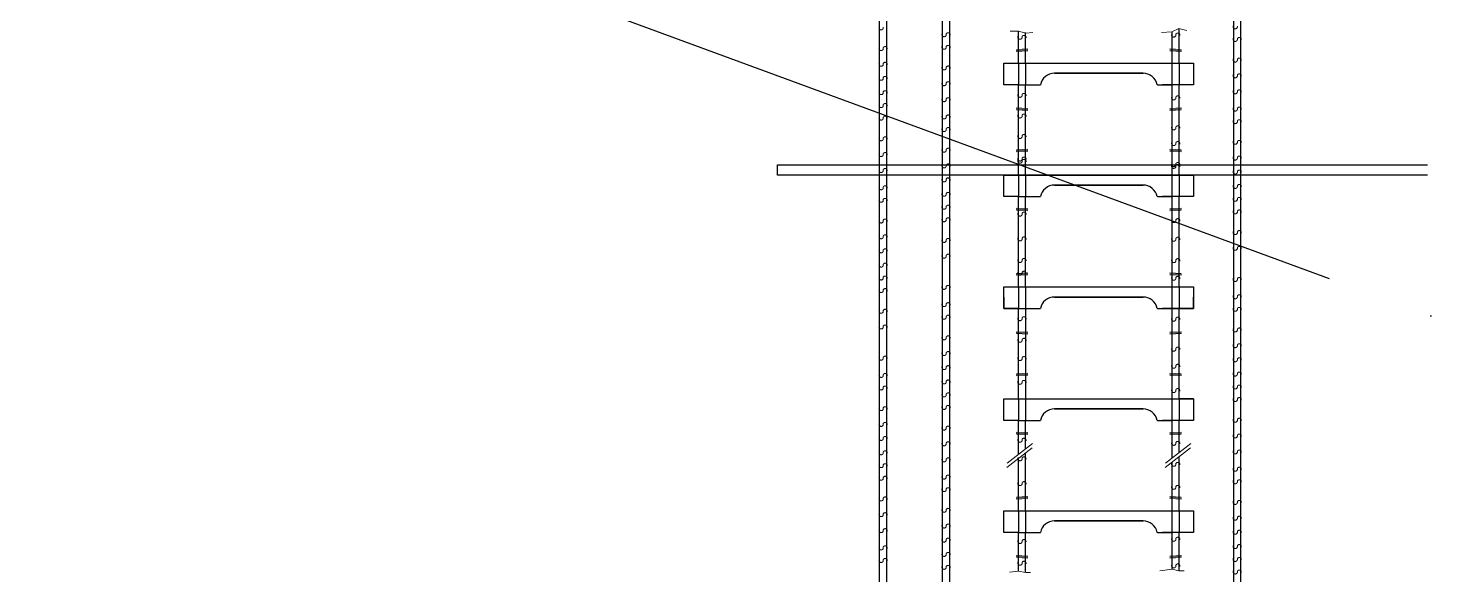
# Model space of a CAD drawing. Header units: millimetres. Extents: x -1838618 to -1600818, y -1770412 to -1553248.
# Drawn here: x -1770644 to -1766704, y -1654930 to -1653418 of the extents above; entities that cross this region are included whole.
import ezdxf

# ---------------------------------------------------------------- set-up
doc = ezdxf.new("R2010")
doc.units = ezdxf.units.MM
doc.header["$LTSCALE"] = 100
doc.linetypes.add('ACAD_ISO04W100', pattern=[30, 24, -3, 0, -3])
doc.linetypes.add('DASHEDX2', pattern=[1.5, 1, -0.5])
doc.layers.add('3', color=3, linetype='DASHEDX2', lineweight=20)
doc.layers.add('4', color=7, linetype='Continuous')

# ---------------------------------------------------------------- blocks, each defined once
blk = doc.blocks.new('A$C03EE5260')
at = {"color": 9}
for p, q in [((-8002.6, -12781.3, 590), (-8002.6, -3016.5, 590)), ((-7982.6, -12773.3, 590), (-7982.6, -3013, 590)), ((-8808.8, -12692.1, 590), (-8808.8, -3038.3, 590)), ((-8788.8, -12694.3, 590), (-8788.8, -3034.8, 590)), ((-8983.1, -12723.6, 590), (-8983.1, -3538.6, 590)), ((-8963.1, -12723.6, 590), (-8963.1, -3535.2, 590)), ((-8598.6, -5368.3, 590), (-8598.6, -5279.8, 590)), ((-8153.6, -5368.3, 590), (-8153.6, -5272.5, 590)), ((-8578.6, -5368.3, 590), (-8578.6, -5283.4, 590)), ((-8173.6, -5281.6, 590), (-8173.6, -5368.3, 590)), ((-8638.6, -5368.3, 590), (-8113.6, -5368.3, 590)), ((-8638.6, -5428.3, 590), (-8638.6, -5368.3, 590)), ((-8598.6, -5368.3, 590), (-8578.6, -5368.3, 590)), ((-8498.6, -5396.3, 590), (-8253.6, -5396.3, 590)), ((-8253.6, -5396.3, 590), (-8498.6, -5396.3, 590)), ((-8253.6, -5396.3, 590), (-8498.6, -5396.3, 590)), ((-8173.6, -5368.3, 590), (-8153.6, -5368.3, 590)), ((-8113.6, -5368.3, 590), (-8113.6, -5428.3, 590)), ((-8598.6, -5428.3, 590), (-8638.6, -5428.3, 590)), ((-8598.6, -5678.3, 590), (-8598.6, -5428.3, 590)), ((-8598.6, -5428.3, 590), (-8578.6, -5428.3, 590)), ((-8578.6, -5678.3, 590), (-8578.6, -5428.3, 590)), ((-8578.6, -5428.3, 590), (-8537.8, -5428.3, 590)), ((-8213.6, -5428.3, 590), (-8214.4, -5428.3, 590)), ((-8213.6, -5428.3, 590), (-8173.6, -5428.3, 590)), ((-8113.6, -5428.3, 590), (-8199.6, -5428.3, 590)), ((-8173.6, -5428.3, 590), (-8173.6, -5678.3, 590)), ((-8153.6, -5678.3, 590), (-8153.6, -5428.3, 590)), ((-9266.1, -5650.3, 590), (-7466.1, -5650.3, 590)), ((-9266.1, -5678.3, 590), (-9266.1, -5650.3, 590)), ((-8598.6, -5678.3, 590), (-9266.1, -5678.3, 590)), ((-8638.6, -5678.3, 590), (-8113.6, -5678.3, 590)), ((-8638.6, -5738.3, 590), (-8638.6, -5678.3, 590)), ((-8638.6, -5678.3, 590), (-8113.6, -5678.3, 590)), ((-8638.6, -5738.3, 590), (-8638.6, -5678.3, 590)), ((-8598.6, -5678.3, 590), (-8578.6, -5678.3, 590)), ((-7466.1, -5678.3, 590), (-8598.6, -5678.3, 590)), ((-8598.6, -5678.3, 590), (-8578.6, -5678.3, 590)), ((-8253.6, -5706.3, 590), (-8498.6, -5706.3, 590)), ((-8253.6, -5706.3, 590), (-8498.6, -5706.3, 590)), ((-8498.6, -5706.3, 590), (-8253.6, -5706.3, 590)), ((-8498.6, -5706.3, 590), (-8253.6, -5706.3, 590)), ((-8253.6, -5706.3, 590), (-8498.6, -5706.3, 590)), ((-8253.6, -5706.3, 590), (-8498.6, -5706.3, 590)), ((-8173.6, -5678.3, 590), (-8153.6, -5678.3, 590)), ((-8173.6, -5678.3, 590), (-8153.6, -5678.3, 590)), ((-8113.6, -5678.3, 590), (-8113.6, -5738.3, 590)), ((-8113.6, -5678.3, 590), (-8113.6, -5738.3, 590)), ((-8598.6, -5738.3, 590), (-8638.6, -5738.3, 590)), ((-8598.6, -5738.3, 590), (-8638.6, -5738.3, 590)), ((-8598.6, -5988.3, 590), (-8598.6, -5738.3, 590)), ((-8598.6, -5738.3, 590), (-8578.6, -5738.3, 590)), ((-8598.6, -5738.3, 590), (-8578.6, -5738.3, 590)), ((-8578.6, -5988.3, 590), (-8578.6, -5738.3, 590)), ((-8578.6, -5738.3, 590), (-8537.8, -5738.3, 590)), ((-8578.6, -5738.3, 590), (-8537.8, -5738.3, 590)), ((-8213.6, -5738.3, 590), (-8214.4, -5738.3, 590)), ((-8213.6, -5738.3, 590), (-8214.4, -5738.3, 590)), ((-8213.6, -5738.3, 590), (-8173.6, -5738.3, 590)), ((-8213.6, -5738.3, 590), (-8173.6, -5738.3, 590)), ((-8113.6, -5738.3, 590), (-8199.6, -5738.3, 590)), ((-8113.6, -5738.3, 590), (-8199.6, -5738.3, 590)), ((-8173.6, -5738.3, 590), (-8173.6, -5988.3, 590)), ((-8153.6, -5988.3, 590), (-8153.6, -5738.3, 590)), ((-8638.6, -6048.3, 590), (-8638.6, -5988.3, 590)), ((-8638.6, -5988.3, 590), (-8113.6, -5988.3, 590)), ((-8598.6, -5988.3, 590), (-8578.6, -5988.3, 590)), ((-8598.6, -5988.3, 590), (-8578.6, -5988.3, 590)), ((-8173.6, -5988.3, 590), (-8153.6, -5988.3, 590)), ((-8173.6, -5988.3, 590), (-8153.6, -5988.3, 590)), ((-8113.6, -5988.3, 590), (-8113.6, -6048.3, 590)), ((-8638.6, -6016.3, 590), (-8638.6, -6048.3, 590)), ((-8498.6, -6016.3, 590), (-8253.6, -6016.3, 590)), ((-8253.6, -6016.3, 590), (-8498.6, -6016.3, 590)), ((-8253.6, -6016.3, 590), (-8498.6, -6016.3, 590)), ((-8113.6, -6048.3, 590), (-8113.6, -6016.3, 590)), ((-8638.6, -6048.3, 590), (-8538.6, -6048.3, 590)), ((-8598.6, -6048.3, 590), (-8638.6, -6048.3, 590)), ((-8598.6, -6298.3, 590), (-8598.6, -6048.3, 590)), ((-8598.6, -6048.3, 590), (-8578.6, -6048.3, 590)), ((-8578.6, -6048.3, 590), (-8578.6, -6298.3, 590)), ((-8578.6, -6048.3, 590), (-8537.8, -6048.3, 590)), ((-8213.6, -6048.3, 590), (-8214.4, -6048.3, 590)), ((-8213.6, -6048.3, 590), (-8113.6, -6048.3, 590)), ((-8213.6, -6048.3, 590), (-8173.6, -6048.3, 590)), ((-8113.6, -6048.3, 590), (-8199.6, -6048.3, 590)), ((-8173.6, -6048.3, 590), (-8173.6, -6298.3, 590)), ((-8153.6, -6298.3, 590), (-8153.6, -6048.3, 590)), ((-8638.6, -6358.3, 590), (-8638.6, -6298.3, 590)), ((-8638.6, -6298.3, 590), (-8113.6, -6298.3, 590)), ((-8638.6, -6298.3, 590), (-8598.6, -6298.3, 590)), ((-8113.6, -6298.3, 590), (-8153.6, -6298.3, 590)), ((-8113.6, -6298.3, 590), (-8113.6, -6358.3, 590)), ((-8253.6, -6326.3, 590), (-8498.6, -6326.3, 590)), ((-8498.6, -6326.3, 590), (-8253.6, -6326.3, 590)), ((-8253.6, -6326.3, 590), (-8498.6, -6326.3, 590)), ((-8598.6, -6358.3, 590), (-8638.6, -6358.3, 590)), ((-8598.6, -6358.3, 590), (-8578.6, -6358.3, 590)), ((-8598.6, -6452.2, 590), (-8598.6, -6358.3, 590)), ((-8578.6, -6436.7, 590), (-8578.6, -6358.3, 590)), ((-8578.6, -6358.3, 590), (-8537.8, -6358.3, 590)), ((-8213.6, -6358.3, 590), (-8214.4, -6358.3, 590)), ((-8213.6, -6358.3, 590), (-8173.6, -6358.3, 590)), ((-8113.6, -6358.3, 590), (-8199.6, -6358.3, 590)), ((-8173.6, -6358.3, 590), (-8173.6, -6462.7, 590)), ((-8153.6, -6447.2, 590), (-8153.6, -6358.3, 590)), ((-8578.6, -6608.3, 590), (-8578.6, -6448.5, 590)), ((-8153.6, -6608.3, 590), (-8153.6, -6458.9, 590)), ((-8598.6, -6608.3, 590), (-8598.6, -6464, 590)), ((-8173.6, -6474.4, 590), (-8173.6, -6608.3, 590)), ((-8638.6, -6608.3, 590), (-8113.6, -6608.3, 590)), ((-8638.6, -6668.3, 590), (-8638.6, -6608.3, 590)), ((-8598.6, -6608.3, 590), (-8578.6, -6608.3, 590)), ((-8173.6, -6608.3, 590), (-8153.6, -6608.3, 590)), ((-8113.6, -6608.3, 590), (-8113.6, -6668.3, 590)), ((-8253.6, -6636.3, 590), (-8498.6, -6636.3, 590)), ((-8253.6, -6636.3, 590), (-8498.6, -6636.3, 590)), ((-8498.6, -6636.3, 590), (-8253.6, -6636.3, 590)), ((-8598.6, -6668.3, 590), (-8638.6, -6668.3, 590)), ((-8598.6, -6775.8, 590), (-8598.6, -6668.3, 590)), ((-8598.6, -6668.3, 590), (-8578.6, -6668.3, 590)), ((-8578.6, -6778.5, 590), (-8578.6, -6668.3, 590)), ((-8578.6, -6668.3, 590), (-8537.8, -6668.3, 590)), ((-8213.6, -6668.3, 590), (-8214.4, -6668.3, 590)), ((-8213.6, -6668.3, 590), (-8173.6, -6668.3, 590)), ((-8113.6, -6668.3, 590), (-8199.6, -6668.3, 590)), ((-8173.6, -6668.3, 590), (-8173.6, -6770.4, 590)), ((-8153.6, -6773.1, 590), (-8153.6, -6668.3, 590))]:
    blk.add_line(p, q, dxfattribs=at)
for centre, radius, start, end in [((-8498.6, -5436.3, 590), 40, 90, 168.463), ((-8253.6, -5436.3, 590), 40, 11.537, 90), ((-8793.4, -5692.3, 590), 5.71, 349.2857, 156.5302), ((-8498.6, -5746.3, 590), 40, 90, 168.463), ((-8498.6, -5746.3, 590), 40, 90, 168.463), ((-8253.6, -5746.3, 590), 40, 11.537, 90), ((-8253.6, -5746.3, 590), 40, 11.537, 90), ((-8498.6, -6056.3, 590), 40, 90, 168.463), ((-8253.6, -6056.3, 590), 40, 11.537, 90), ((-8498.6, -6366.3, 590), 40, 90, 168.463), ((-8253.6, -6366.3, 590), 40, 11.537, 90), ((-8498.6, -6676.3, 590), 40, 90, 168.463), ((-8253.6, -6676.3, 590), 40, 11.537, 90)]:
    blk.add_arc(centre, radius, start, end, dxfattribs=at)
at = {"layer": '3', "color": 9}
for p, q in [((-8621.8, -5279.8, 590), (-8598.3, -5279.8, 590)), ((-8598.3, -5279.8, 590), (-8578.4, -5285.2, 590)), ((-8173.9, -5281.6, 590), (-8154, -5272.5, 590)), ((-8154, -5272.5, 590), (-8132.4, -5278, 590)), ((-8578.4, -5285.2, 590), (-8558.5, -5283.4, 590)), ((-8202.8, -5283.4, 590), (-8173.9, -5281.6, 590)), ((-8605.1, -5336.1, 590), (-8572.9, -5334.6, 590)), ((-8604.8, -5333.3, 590), (-8572.4, -5331.8, 590)), ((-8604.2, -5330.8, 590), (-8572.9, -5329.1, 590)), ((-8147.4, -5333.3, 590), (-8179.8, -5331.8, 590)), ((-8148, -5330.8, 590), (-8179.3, -5329.1, 590)), ((-8147.2, -5336.1, 590), (-8179.3, -5334.6, 590)), ((-8605.1, -5492.5, 590), (-8572.9, -5494, 590)), ((-8604.8, -5495.3, 590), (-8572.4, -5496.8, 590)), ((-8604.2, -5497.8, 590), (-8572.9, -5499.5, 590)), ((-8147.4, -5495.3, 590), (-8179.8, -5496.8, 590)), ((-8147.2, -5492.5, 590), (-8179.3, -5494, 590)), ((-8148, -5497.8, 590), (-8179.3, -5499.5, 590)), ((-8605.1, -5614.1, 590), (-8572.9, -5612.6, 590)), ((-8604.8, -5611.3, 590), (-8572.4, -5609.8, 590)), ((-8604.2, -5608.8, 590), (-8572.9, -5607.1, 590)), ((-8147.4, -5611.3, 590), (-8179.8, -5609.8, 590)), ((-8148, -5608.8, 590), (-8179.3, -5607.1, 590)), ((-8147.2, -5614.1, 590), (-8179.3, -5612.6, 590)), ((-8605.1, -5770.5, 590), (-8572.9, -5772, 590)), ((-8604.8, -5773.3, 590), (-8572.4, -5774.8, 590)), ((-8604.2, -5775.8, 590), (-8572.9, -5777.5, 590)), ((-8147.4, -5773.3, 590), (-8179.8, -5774.8, 590)), ((-8147.2, -5770.5, 590), (-8179.3, -5772, 590)), ((-8148, -5775.8, 590), (-8179.3, -5777.5, 590)), ((-8604.2, -5950.8, 590), (-8572.9, -5949.1, 590)), ((-8148, -5950.8, 590), (-8179.3, -5949.1, 590)), ((-8605.1, -5956.1, 590), (-8572.9, -5954.6, 590)), ((-8604.8, -5953.3, 590), (-8572.4, -5951.8, 590)), ((-8147.4, -5953.3, 590), (-8179.8, -5951.8, 590)), ((-8147.2, -5956.1, 590), (-8179.3, -5954.6, 590)), ((-8605.1, -6112.5, 590), (-8572.9, -6114, 590)), ((-8604.8, -6115.3, 590), (-8572.4, -6116.8, 590)), ((-8604.2, -6117.8, 590), (-8572.9, -6119.5, 590)), ((-8147.4, -6115.3, 590), (-8179.8, -6116.8, 590)), ((-8147.2, -6112.5, 590), (-8179.3, -6114, 590)), ((-8148, -6117.8, 590), (-8179.3, -6119.5, 590)), ((-8605.1, -6234.1, 590), (-8572.9, -6232.6, 590)), ((-8604.8, -6231.3, 590), (-8572.4, -6229.8, 590)), ((-8604.2, -6228.8, 590), (-8572.9, -6227.1, 590)), ((-8147.4, -6231.3, 590), (-8179.8, -6229.8, 590)), ((-8148, -6228.8, 590), (-8179.3, -6227.1, 590)), ((-8147.2, -6234.1, 590), (-8179.3, -6232.6, 590)), ((-8629.9, -6476.5, 590), (-8559.8, -6422.1, 590)), ((-8605.1, -6390.5, 590), (-8572.9, -6392, 590)), ((-8604.8, -6393.3, 590), (-8572.4, -6394.8, 590)), ((-8604.2, -6395.8, 590), (-8572.9, -6397.5, 590)), ((-8191.4, -6476.5, 590), (-8121.2, -6422.1, 590)), ((-8147.4, -6393.3, 590), (-8179.8, -6394.8, 590)), ((-8147.2, -6390.5, 590), (-8179.3, -6392, 590)), ((-8148, -6395.8, 590), (-8179.3, -6397.5, 590)), ((-8630.6, -6488.8, 590), (-8560.5, -6434.4, 590)), ((-8192.1, -6488.8, 590), (-8121.9, -6434.4, 590)), ((-8605.1, -6576.1, 590), (-8572.9, -6574.6, 590)), ((-8604.8, -6573.3, 590), (-8572.4, -6571.8, 590)), ((-8604.2, -6570.8, 590), (-8572.9, -6569.1, 590)), ((-8147.4, -6573.3, 590), (-8179.8, -6571.8, 590)), ((-8148, -6570.8, 590), (-8179.3, -6569.1, 590)), ((-8147.2, -6576.1, 590), (-8179.3, -6574.6, 590)), ((-8605.1, -6732.5, 590), (-8572.9, -6734, 590)), ((-8604.8, -6735.3, 590), (-8572.4, -6736.8, 590)), ((-8604.2, -6737.8, 590), (-8572.9, -6739.5, 590)), ((-8147.4, -6735.3, 590), (-8179.8, -6736.8, 590)), ((-8147.2, -6732.5, 590), (-8179.3, -6734, 590)), ((-8148, -6737.8, 590), (-8179.3, -6739.5, 590)), ((-8623.2, -6778.5, 590), (-8599.1, -6775.8, 590)), ((-8599.1, -6775.8, 590), (-8577.7, -6779.8, 590)), ((-8206.7, -6774.5, 590), (-8173.2, -6770.4, 590)), ((-8173.2, -6770.4, 590), (-8154.4, -6774.5, 590)), ((-8154.4, -6774.5, 590), (-8139.7, -6774.5, 590)), ((-8577.7, -6779.8, 590), (-8565.6, -6779.8, 590))]:
    blk.add_line(p, q, dxfattribs=at)
for centre, radius, start, end in [((-8978.7, -5270.2, 590), 6, 147.3703, 15.1489), ((-7998.2, -5267.4, 590), 6, 147.3703, 15.1489), ((-8804.4, -5289.2, 590), 6, 147.3703, 15.1489), ((-8793.4, -5289.9, 590), 5.71, 349.2857, 156.5302), ((-8793.4, -5324.8, 590), 5.71, 349.2857, 156.5302), ((-8594.2, -5296.4, 590), 6, 147.3703, 15.1489), ((-8583.2, -5297.1, 590), 5.71, 349.2857, 156.5302), ((-8168.4, -5290.1, 590), 6, 147.3703, 15.1489), ((-8157.3, -5290.8, 590), 5.71, 349.2857, 156.5302), ((-7998.2, -5302.3, 590), 6, 147.3703, 15.1489), ((-7987.1, -5303, 590), 5.71, 349.2857, 156.5302), ((-8978.7, -5327.5, 590), 6, 147.3703, 15.1489), ((-8967.7, -5328.2, 590), 5.71, 349.2857, 156.5302), ((-8804.4, -5324.1, 590), 6, 147.3703, 15.1489), ((-7998.2, -5359.5, 590), 6, 147.3703, 15.1489), ((-7987.1, -5360.2, 590), 5.71, 349.2857, 156.5302), ((-8978.7, -5371.1, 590), 6, 147.3703, 15.1489), ((-8967.7, -5371.8, 590), 5.71, 349.2857, 156.5302), ((-8804.4, -5381.3, 590), 6, 147.3703, 15.1489), ((-8793.4, -5382, 590), 5.71, 349.2857, 156.5302), ((-7987.1, -5403.8, 590), 5.71, 349.2857, 156.5302), ((-8978.7, -5410, 590), 6, 147.3703, 15.1489), ((-8967.7, -5410.7, 590), 5.71, 349.2857, 156.5302), ((-8804.4, -5424.9, 590), 6, 147.3703, 15.1489), ((-8793.4, -5425.6, 590), 5.71, 349.2857, 156.5302), ((-7998.2, -5403.1, 590), 6, 147.3703, 15.1489), ((-8978.7, -5449.7, 590), 6, 147.3703, 15.1489), ((-8967.7, -5450.4, 590), 5.71, 349.2857, 156.5302), ((-8804.4, -5469.2, 590), 6, 147.3703, 15.1489), ((-8793.4, -5469.9, 590), 5.71, 349.2857, 156.5302), ((-8594.2, -5457.2, 590), 6, 147.3703, 15.1489), ((-8583.2, -5457.9, 590), 5.71, 349.2857, 156.5302), ((-8168.4, -5464.1, 590), 6, 147.3703, 15.1489), ((-8157.3, -5464.8, 590), 5.71, 349.2857, 156.5302), ((-7998.2, -5447.4, 590), 6, 147.3703, 15.1489), ((-7987.1, -5448.1, 590), 5.71, 349.2857, 156.5302), ((-8978.7, -5485.4, 590), 6, 147.3703, 15.1489), ((-8967.7, -5486.1, 590), 5.71, 349.2857, 156.5302), ((-8967.7, -5520.9, 590), 5.71, 349.2857, 156.5302), ((-8804.4, -5517, 590), 6, 147.3703, 15.1489), ((-8793.4, -5517.7, 590), 5.71, 349.2857, 156.5302), ((-8594.2, -5514.4, 590), 6, 147.3703, 15.1489), ((-8583.2, -5515.1, 590), 5.71, 349.2857, 156.5302), ((-7998.2, -5495.2, 590), 6, 147.3703, 15.1489), ((-7987.1, -5495.9, 590), 5.71, 349.2857, 156.5302), ((-8978.7, -5520.2, 590), 6, 147.3703, 15.1489), ((-8804.4, -5551.9, 590), 6, 147.3703, 15.1489), ((-8793.4, -5552.6, 590), 5.71, 349.2857, 156.5302), ((-8168.4, -5547.2, 590), 6, 147.3703, 15.1489), ((-8157.3, -5547.9, 590), 5.71, 349.2857, 156.5302), ((-7998.2, -5530.1, 590), 6, 147.3703, 15.1489), ((-7987.1, -5530.8, 590), 5.71, 349.2857, 156.5302), ((-8978.7, -5577.5, 590), 6, 147.3703, 15.1489), ((-8967.7, -5578.2, 590), 5.71, 349.2857, 156.5302), ((-8594.2, -5571.1, 590), 6, 147.3703, 15.1489), ((-8583.2, -5571.9, 590), 5.71, 349.2857, 156.5302), ((-8168.4, -5590.7, 590), 6, 147.3703, 15.1489), ((-8157.3, -5591.4, 590), 5.71, 349.2857, 156.5302), ((-7998.2, -5587.3, 590), 6, 147.3703, 15.1489), ((-7987.1, -5588, 590), 5.71, 349.2857, 156.5302), ((-8978.7, -5621.1, 590), 6, 147.3703, 15.1489), ((-8967.7, -5621.8, 590), 5.71, 349.2857, 156.5302), ((-8804.4, -5609.1, 590), 6, 147.3703, 15.1489), ((-8793.4, -5609.8, 590), 5.71, 349.2857, 156.5302), ((-8594.2, -5633.6, 590), 6, 147.3703, 15.1489), ((-8583.2, -5634.3, 590), 5.71, 349.2857, 156.5302), ((-8583.2, -5640.6, 590), 5.71, 349.2857, 156.5302), ((-7998.2, -5630.9, 590), 6, 147.3703, 15.1489), ((-7987.1, -5631.6, 590), 5.71, 349.2857, 156.5302), ((-8978.7, -5665.4, 590), 6, 147.3703, 15.1489), ((-8967.7, -5666.1, 590), 5.71, 349.2857, 156.5302), ((-8804.4, -5652.7, 590), 6, 147.3703, 15.1489), ((-8793.4, -5653.4, 590), 5.71, 349.2857, 156.5302), ((-8594.2, -5639.8, 590), 6, 147.3703, 15.1489), ((-8168.4, -5648.8, 590), 6, 147.3703, 15.1489), ((-8168.4, -5653.9, 590), 6, 147.3703, 15.1489), ((-8157.3, -5649.5, 590), 5.71, 349.2857, 156.5302), ((-8157.3, -5654.7, 590), 5.71, 349.2857, 156.5302), ((-7998.2, -5669.8, 590), 6, 147.3703, 15.1489), ((-7987.1, -5670.5, 590), 5.71, 349.2857, 156.5302), ((-8978.7, -5713.2, 590), 6, 147.3703, 15.1489), ((-8967.7, -5713.9, 590), 5.71, 349.2857, 156.5302), ((-8804.4, -5691.6, 590), 6, 147.3703, 15.1489), ((-7998.2, -5709.5, 590), 6, 147.3703, 15.1489), ((-7987.1, -5710.2, 590), 5.71, 349.2857, 156.5302), ((-8978.7, -5748, 590), 6, 147.3703, 15.1489), ((-8967.7, -5748.7, 590), 5.71, 349.2857, 156.5302), ((-8804.4, -5731.3, 590), 6, 147.3703, 15.1489), ((-8793.4, -5732, 590), 5.71, 349.2857, 156.5302), ((-7998.2, -5745.2, 590), 6, 147.3703, 15.1489), ((-7987.1, -5745.9, 590), 5.71, 349.2857, 156.5302), ((-8804.4, -5767, 590), 6, 147.3703, 15.1489), ((-8793.4, -5767.7, 590), 5.71, 349.2857, 156.5302), ((-8594.2, -5786.2, 590), 6, 147.3703, 15.1489), ((-8583.2, -5786.9, 590), 5.71, 349.2857, 156.5302), ((-7998.2, -5780.1, 590), 6, 147.3703, 15.1489), ((-7987.1, -5780.8, 590), 5.71, 349.2857, 156.5302), ((-8978.7, -5805.3, 590), 6, 147.3703, 15.1489), ((-8967.7, -5806, 590), 5.71, 349.2857, 156.5302), ((-8804.4, -5801.9, 590), 6, 147.3703, 15.1489), ((-8793.4, -5802.6, 590), 5.71, 349.2857, 156.5302), ((-8168.4, -5804.2, 590), 6, 147.3703, 15.1489), ((-8157.3, -5804.9, 590), 5.71, 349.2857, 156.5302), ((-8978.7, -5848.9, 590), 6, 147.3703, 15.1489), ((-8967.7, -5849.6, 590), 5.71, 349.2857, 156.5302), ((-8804.4, -5859.1, 590), 6, 147.3703, 15.1489), ((-8793.4, -5859.8, 590), 5.71, 349.2857, 156.5302), ((-8594.2, -5854.9, 590), 6, 147.3703, 15.1489), ((-8583.2, -5855.6, 590), 5.71, 349.2857, 156.5302), ((-8168.4, -5855.7, 590), 6, 147.3703, 15.1489), ((-8157.3, -5856.4, 590), 5.71, 349.2857, 156.5302), ((-7998.2, -5837.3, 590), 6, 147.3703, 15.1489), ((-7987.1, -5838, 590), 5.71, 349.2857, 156.5302), ((-8978.7, -5887.8, 590), 6, 147.3703, 15.1489), ((-8967.7, -5888.5, 590), 5.71, 349.2857, 156.5302), ((-8804.4, -5902.7, 590), 6, 147.3703, 15.1489), ((-8793.4, -5903.4, 590), 5.71, 349.2857, 156.5302), ((-8583.2, -5915.3, 590), 5.71, 349.2857, 156.5302), ((-8157.3, -5915.7, 590), 5.71, 349.2857, 156.5302), ((-7998.2, -5880.9, 590), 6, 147.3703, 15.1489), ((-7987.1, -5881.6, 590), 5.71, 349.2857, 156.5302), ((-8978.7, -5927.4, 590), 6, 147.3703, 15.1489), ((-8967.7, -5928.2, 590), 5.71, 349.2857, 156.5302), ((-8594.2, -5914.6, 590), 6, 147.3703, 15.1489), ((-8594.2, -5949.8, 590), 6, 147.3703, 15.1489), ((-8583.2, -5950.6, 590), 5.71, 349.2857, 156.5302), ((-8168.4, -5915, 590), 6, 147.3703, 15.1489), ((-8978.7, -5963.2, 590), 6, 147.3703, 15.1489), ((-8967.7, -5963.9, 590), 5.71, 349.2857, 156.5302), ((-8804.4, -5989.1, 590), 6, 147.3703, 15.1489), ((-8793.4, -5989.8, 590), 5.71, 349.2857, 156.5302), ((-8168.4, -5963.9, 590), 6, 147.3703, 15.1489), ((-8157.3, -5964.7, 590), 5.71, 349.2857, 156.5302), ((-7998.2, -5967.3, 590), 6, 147.3703, 15.1489), ((-7987.1, -5968, 590), 5.71, 349.2857, 156.5302), ((-8978.7, -5998, 590), 6, 147.3703, 15.1489), ((-8967.7, -5998.7, 590), 5.71, 349.2857, 156.5302), ((-7998.2, -6015.1, 590), 6, 147.3703, 15.1489), ((-7987.1, -6015.8, 590), 5.71, 349.2857, 156.5302), ((-8978.7, -6055.3, 590), 6, 147.3703, 15.1489), ((-8967.7, -6056, 590), 5.71, 349.2857, 156.5302), ((-8804.4, -6036.9, 590), 6, 147.3703, 15.1489), ((-8804.4, -6071.7, 590), 6, 147.3703, 15.1489), ((-8793.4, -6037.6, 590), 5.71, 349.2857, 156.5302), ((-8793.4, -6072.4, 590), 5.71, 349.2857, 156.5302), ((-7998.2, -6049.9, 590), 6, 147.3703, 15.1489), ((-7987.1, -6050.6, 590), 5.71, 349.2857, 156.5302), ((-8978.7, -6098.9, 590), 6, 147.3703, 15.1489), ((-8967.7, -6099.6, 590), 5.71, 349.2857, 156.5302), ((-8594.2, -6075.9, 590), 6, 147.3703, 15.1489), ((-8583.2, -6076.6, 590), 5.71, 349.2857, 156.5302), ((-8168.4, -6077.1, 590), 6, 147.3703, 15.1489), ((-8157.3, -6077.8, 590), 5.71, 349.2857, 156.5302), ((-7998.2, -6107.1, 590), 6, 147.3703, 15.1489), ((-7987.1, -6107.8, 590), 5.71, 349.2857, 156.5302), ((-8804.4, -6128.9, 590), 6, 147.3703, 15.1489), ((-8793.4, -6129.6, 590), 5.71, 349.2857, 156.5302), ((-8594.2, -6135.7, 590), 6, 147.3703, 15.1489), ((-8583.2, -6136.4, 590), 5.71, 349.2857, 156.5302), ((-7987.1, -6151.5, 590), 5.71, 349.2857, 156.5302), ((-8978.7, -6185.2, 590), 6, 147.3703, 15.1489), ((-8967.7, -6185.9, 590), 5.71, 349.2857, 156.5302), ((-8804.4, -6172.5, 590), 6, 147.3703, 15.1489), ((-8793.4, -6173.2, 590), 5.71, 349.2857, 156.5302), ((-8594.2, -6186.4, 590), 6, 147.3703, 15.1489), ((-8583.2, -6187.1, 590), 5.71, 349.2857, 156.5302), ((-8168.4, -6160.2, 590), 6, 147.3703, 15.1489), ((-8157.3, -6160.9, 590), 5.71, 349.2857, 156.5302), ((-7998.2, -6150.7, 590), 6, 147.3703, 15.1489), ((-7998.2, -6189.6, 590), 6, 147.3703, 15.1489), ((-7987.1, -6190.3, 590), 5.71, 349.2857, 156.5302), ((-8804.4, -6211.4, 590), 6, 147.3703, 15.1489), ((-8793.4, -6212.1, 590), 5.71, 349.2857, 156.5302), ((-8168.4, -6207.6, 590), 6, 147.3703, 15.1489), ((-8157.3, -6208.4, 590), 5.71, 349.2857, 156.5302), ((-7998.2, -6229.3, 590), 6, 147.3703, 15.1489), ((-7987.1, -6230, 590), 5.71, 349.2857, 156.5302), ((-8978.7, -6233, 590), 6, 147.3703, 15.1489), ((-8978.7, -6267.9, 590), 6, 147.3703, 15.1489), ((-8967.7, -6233.7, 590), 5.71, 349.2857, 156.5302), ((-8967.7, -6268.6, 590), 5.71, 349.2857, 156.5302), ((-8804.4, -6251.1, 590), 6, 147.3703, 15.1489), ((-8793.4, -6251.8, 590), 5.71, 349.2857, 156.5302), ((-8594.2, -6252.2, 590), 6, 147.3703, 15.1489), ((-8583.2, -6252.9, 590), 5.71, 349.2857, 156.5302), ((-7998.2, -6265.1, 590), 6, 147.3703, 15.1489), ((-7987.1, -6265.8, 590), 5.71, 349.2857, 156.5302), ((-8804.4, -6286.9, 590), 6, 147.3703, 15.1489), ((-8793.4, -6287.6, 590), 5.71, 349.2857, 156.5302), ((-8168.4, -6274.9, 590), 6, 147.3703, 15.1489), ((-8157.3, -6275.6, 590), 5.71, 349.2857, 156.5302), ((-7998.2, -6299.9, 590), 6, 147.3703, 15.1489), ((-7987.1, -6300.6, 590), 5.71, 349.2857, 156.5302), ((-8978.7, -6325.1, 590), 6, 147.3703, 15.1489), ((-8967.7, -6325.8, 590), 5.71, 349.2857, 156.5302), ((-8804.4, -6321.7, 590), 6, 147.3703, 15.1489), ((-8793.4, -6322.4, 590), 5.71, 349.2857, 156.5302), ((-8978.7, -6368.7, 590), 6, 147.3703, 15.1489), ((-8967.7, -6369.4, 590), 5.71, 349.2857, 156.5302), ((-8804.4, -6378.9, 590), 6, 147.3703, 15.1489), ((-8793.4, -6379.6, 590), 5.71, 349.2857, 156.5302), ((-7998.2, -6357.1, 590), 6, 147.3703, 15.1489), ((-7987.1, -6357.8, 590), 5.71, 349.2857, 156.5302), ((-8978.7, -6407.6, 590), 6, 147.3703, 15.1489), ((-8967.7, -6408.3, 590), 5.71, 349.2857, 156.5302), ((-8804.4, -6422.5, 590), 6, 147.3703, 15.1489), ((-8793.4, -6423.2, 590), 5.71, 349.2857, 156.5302), ((-8594.2, -6412.5, 590), 6, 147.3703, 15.1489), ((-8583.2, -6413.2, 590), 5.71, 349.2857, 156.5302), ((-8168.4, -6421.2, 590), 6, 147.3703, 15.1489), ((-8157.3, -6421.9, 590), 5.71, 349.2857, 156.5302), ((-7998.2, -6400.7, 590), 6, 147.3703, 15.1489), ((-7987.1, -6401.5, 590), 5.71, 349.2857, 156.5302), ((-8978.7, -6447.3, 590), 6, 147.3703, 15.1489), ((-8967.7, -6448, 590), 5.71, 349.2857, 156.5302), ((-8793.4, -6467.6, 590), 5.71, 349.2857, 156.5302), ((-8594.2, -6464.1, 590), 6, 147.3703, 15.1489), ((-8583.2, -6464.8, 590), 5.71, 349.2857, 156.5302), ((-7998.2, -6445.1, 590), 6, 147.3703, 15.1489), ((-7987.1, -6445.8, 590), 5.71, 349.2857, 156.5302), ((-8978.7, -6483, 590), 6, 147.3703, 15.1489), ((-8967.7, -6483.7, 590), 5.71, 349.2857, 156.5302), ((-8804.4, -6466.9, 590), 6, 147.3703, 15.1489), ((-8168.4, -6479.3, 590), 6, 147.3703, 15.1489), ((-8157.3, -6480, 590), 5.71, 349.2857, 156.5302), ((-7998.2, -6492.9, 590), 6, 147.3703, 15.1489), ((-7987.1, -6493.6, 590), 5.71, 349.2857, 156.5302), ((-8978.7, -6517.9, 590), 6, 147.3703, 15.1489), ((-8967.7, -6518.6, 590), 5.71, 349.2857, 156.5302), ((-8804.4, -6514.7, 590), 6, 147.3703, 15.1489), ((-8793.4, -6515.4, 590), 5.71, 349.2857, 156.5302), ((-8594.2, -6532.8, 590), 6, 147.3703, 15.1489), ((-8583.2, -6533.5, 590), 5.71, 349.2857, 156.5302), ((-8168.4, -6543, 590), 6, 147.3703, 15.1489), ((-8157.3, -6543.7, 590), 5.71, 349.2857, 156.5302), ((-7998.2, -6527.7, 590), 6, 147.3703, 15.1489), ((-7987.1, -6528.4, 590), 5.71, 349.2857, 156.5302), ((-8978.7, -6575.1, 590), 6, 147.3703, 15.1489), ((-8967.7, -6575.8, 590), 5.71, 349.2857, 156.5302), ((-8804.4, -6549.5, 590), 6, 147.3703, 15.1489), ((-8793.4, -6550.2, 590), 5.71, 349.2857, 156.5302), ((-7987.1, -6585.6, 590), 5.71, 349.2857, 156.5302), ((-8978.7, -6618.7, 590), 6, 147.3703, 15.1489), ((-8967.7, -6619.4, 590), 5.71, 349.2857, 156.5302), ((-8804.4, -6606.7, 590), 6, 147.3703, 15.1489), ((-8793.4, -6607.4, 590), 5.71, 349.2857, 156.5302), ((-7998.2, -6584.9, 590), 6, 147.3703, 15.1489), ((-8967.7, -6663.7, 590), 5.71, 349.2857, 156.5302), ((-8804.4, -6650.3, 590), 6, 147.3703, 15.1489), ((-8793.4, -6651, 590), 5.71, 349.2857, 156.5302), ((-7998.2, -6628.5, 590), 6, 147.3703, 15.1489), ((-7987.1, -6629.3, 590), 5.71, 349.2857, 156.5302), ((-8978.7, -6663, 590), 6, 147.3703, 15.1489), ((-8804.4, -6689.2, 590), 6, 147.3703, 15.1489), ((-8793.4, -6689.9, 590), 5.71, 349.2857, 156.5302), ((-8594.2, -6693.1, 590), 6, 147.3703, 15.1489), ((-8583.2, -6693.9, 590), 5.71, 349.2857, 156.5302), ((-8168.4, -6686.8, 590), 6, 147.3703, 15.1489), ((-8157.3, -6687.5, 590), 5.71, 349.2857, 156.5302), ((-7998.2, -6667.4, 590), 6, 147.3703, 15.1489), ((-7987.1, -6668.1, 590), 5.71, 349.2857, 156.5302), ((-8978.7, -6710.8, 590), 6, 147.3703, 15.1489), ((-8967.7, -6711.5, 590), 5.71, 349.2857, 156.5302), ((-8804.4, -6728.9, 590), 6, 147.3703, 15.1489), ((-8793.4, -6729.6, 590), 5.71, 349.2857, 156.5302), ((-7998.2, -6707.1, 590), 6, 147.3703, 15.1489), ((-7987.1, -6707.8, 590), 5.71, 349.2857, 156.5302), ((-7987.1, -6743.6, 590), 5.71, 349.2857, 156.5302), ((-8978.7, -6745.7, 590), 6, 147.3703, 15.1489), ((-8967.7, -6746.4, 590), 5.71, 349.2857, 156.5302), ((-8804.4, -6764.7, 590), 6, 147.3703, 15.1489), ((-8793.4, -6765.4, 590), 5.71, 349.2857, 156.5302), ((-8594.2, -6753.3, 590), 6, 147.3703, 15.1489), ((-8583.2, -6754, 590), 5.71, 349.2857, 156.5302), ((-8168.4, -6760.7, 590), 6, 147.3703, 15.1489), ((-8157.3, -6761.4, 590), 5.71, 349.2857, 156.5302), ((-7998.2, -6742.9, 590), 6, 147.3703, 15.1489), ((-7998.2, -6777.7, 590), 6, 147.3703, 15.1489), ((-7987.1, -6778.4, 590), 5.71, 349.2857, 156.5302)]:
    blk.add_arc(centre, radius, start, end, dxfattribs=at)
at = {"layer": '4', "color": 9, "ltscale": 5}
for p, q in [((-8598.6, -5368.3, 590), (-8598.6, -5428.3, 590)), ((-8578.6, -5368.3, 590), (-8578.6, -5428.3, 590)), ((-8173.6, -5368.3, 590), (-8173.6, -5428.3, 590)), ((-8153.6, -5368.3, 590), (-8153.6, -5428.3, 590)), ((-8598.6, -5678.3, 590), (-8598.6, -5738.3, 590)), ((-8598.6, -5678.3, 590), (-8598.6, -5738.3, 590)), ((-8578.6, -5678.3, 590), (-8578.6, -5738.3, 590)), ((-8578.6, -5678.3, 590), (-8578.6, -5738.3, 590)), ((-8173.6, -5678.3, 590), (-8173.6, -5738.3, 590)), ((-8173.6, -5678.3, 590), (-8173.6, -5738.3, 590)), ((-8153.6, -5678.3, 590), (-8153.6, -5738.3, 590)), ((-8153.6, -5678.3, 590), (-8153.6, -5738.3, 590)), ((-8598.6, -5988.3, 590), (-8598.6, -6048.3, 590)), ((-8598.6, -5988.3, 590), (-8598.6, -6048.3, 590)), ((-8578.6, -5988.3, 590), (-8578.6, -6048.3, 590)), ((-8578.6, -5988.3, 590), (-8578.6, -6048.3, 590)), ((-8173.6, -5988.3, 590), (-8173.6, -6048.3, 590)), ((-8173.6, -5988.3, 590), (-8173.6, -6048.3, 590)), ((-8153.6, -5988.3, 590), (-8153.6, -6048.3, 590)), ((-8153.6, -5988.3, 590), (-8153.6, -6048.3, 590)), ((-8598.6, -6298.3, 590), (-8598.6, -6358.3, 590)), ((-8578.6, -6298.3, 590), (-8578.6, -6358.3, 590)), ((-8173.6, -6298.3, 590), (-8173.6, -6358.3, 590)), ((-8153.6, -6298.3, 590), (-8153.6, -6358.3, 590)), ((-8598.6, -6608.3, 590), (-8598.6, -6668.3, 590)), ((-8578.6, -6608.3, 590), (-8578.6, -6668.3, 590)), ((-8173.6, -6608.3, 590), (-8173.6, -6668.3, 590)), ((-8153.6, -6608.3, 590), (-8153.6, -6668.3, 590))]:
    blk.add_line(p, q, dxfattribs=at)

msp = doc.modelspace()

# ---------------------------------------------------------------- linework, layer by layer
at = {"color": 9, "linetype": 'ACAD_ISO04W100'}
msp.add_line((-1772109.9, -1652245.3), (-1743304.3, -1662846), dxfattribs=at)

# ---------------------------------------------------------------- block references
msp.add_blockref('A$C03EE5260', (-1759304.3, -1648145.3))

doc.saveas('drawing.dxf')
